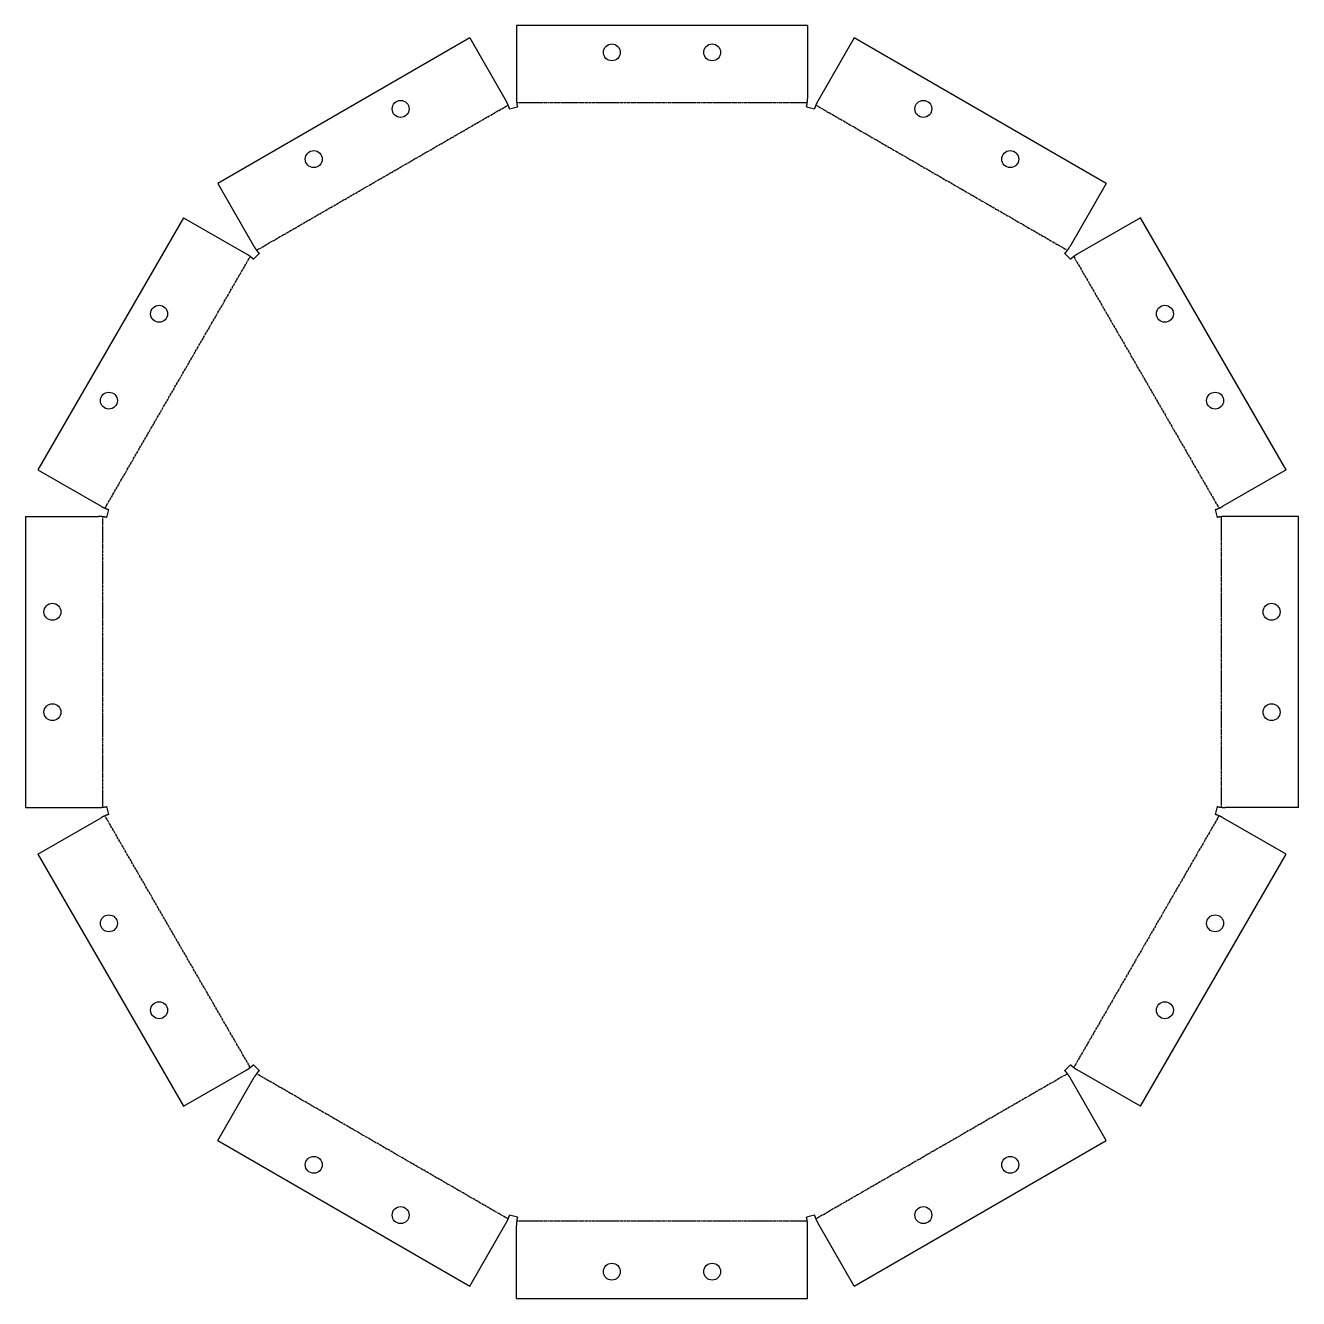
# Model space of a CAD drawing. Extents: x -159 to 159, y -583 to -266.
import ezdxf

# ---------------------------------------------------------------- set-up
doc = ezdxf.new("R2010")
doc.units = 0
doc.linetypes.add('CENTER', pattern=[0.787402, 0.492126, -0.098425, 0.098425, -0.098425])
doc.layers.add('SHEETMETAL_BEND_LINES_DOWN', color=7, linetype='CENTER')
doc.layers.add('SHEETMETAL_CUT_LINES', color=7, linetype='CONTINUOUS')

msp = doc.modelspace()

# ---------------------------------------------------------------- linework, layer by layer
at = {"layer": 'SHEETMETAL_BEND_LINES_DOWN'}
for p, q in [((36.18, -284.84), (-36.18, -284.84)), ((-100.98, -321.59), (-38.31, -285.41)), ((38.31, -285.41), (100.98, -321.59)), ((-138.72, -385.82), (-102.54, -323.15)), ((102.54, -323.15), (138.72, -385.82)), ((-139.3, -460.31), (-139.3, -387.95)), ((139.3, -387.95), (139.3, -460.31)), ((-102.54, -525.12), (-138.72, -462.45)), ((138.72, -462.45), (102.54, -525.12)), ((-38.31, -562.86), (-100.98, -526.68)), ((100.98, -526.68), (38.31, -562.86)), ((36.18, -563.43), (-36.18, -563.43))]:
    msp.add_line(p, q, dxfattribs=at)
at = {"layer": 'SHEETMETAL_CUT_LINES'}
for p, q in [((36.24, -265.6), (-36.24, -265.6)), ((-36.24, -265.6), (-36.24, -283.8)), ((36.24, -265.6), (36.24, -283.8)), ((-47.88, -268.72), (-110.65, -304.96)), ((-47.88, -268.72), (-38.78, -284.48)), ((47.88, -268.72), (38.78, -284.48)), ((110.65, -304.96), (47.88, -268.72)), ((-37.94, -286.39), (-36.01, -285.87)), ((36.01, -285.87), (37.94, -286.39)), ((-110.65, -304.96), (-101.55, -320.72)), ((110.65, -304.96), (101.55, -320.72)), ((-119.17, -313.48), (-155.41, -376.25)), ((-119.17, -313.48), (-103.41, -322.58)), ((119.17, -313.48), (103.41, -322.58)), ((155.41, -376.25), (119.17, -313.48)), ((-101.73, -323.82), (-100.32, -322.4)), ((100.32, -322.4), (101.73, -323.82)), ((-155.41, -376.25), (-139.65, -385.35)), ((155.41, -376.25), (139.65, -385.35)), ((-138.26, -388.12), (-137.74, -386.19)), ((137.74, -386.19), (138.26, -388.12)), ((-158.53, -387.89), (-140.33, -387.89)), ((-158.53, -387.89), (-158.53, -460.38)), ((158.53, -387.89), (140.33, -387.89)), ((158.53, -460.38), (158.53, -387.89)), ((-158.53, -460.38), (-140.33, -460.38)), ((-155.41, -472.01), (-139.65, -462.91)), ((-137.74, -462.08), (-138.26, -460.14)), ((138.26, -460.14), (137.74, -462.08)), ((155.41, -472.01), (139.65, -462.91)), ((158.53, -460.38), (140.33, -460.38)), ((-155.41, -472.01), (-119.17, -534.79)), ((119.17, -534.79), (155.41, -472.01)), ((-119.17, -534.79), (-103.41, -525.69)), ((-100.32, -525.86), (-101.73, -524.45)), ((101.73, -524.45), (100.32, -525.86)), ((119.17, -534.79), (103.41, -525.69)), ((-110.65, -543.3), (-101.55, -527.54)), ((110.65, -543.3), (101.55, -527.54)), ((-110.65, -543.3), (-47.88, -579.55)), ((47.88, -579.55), (110.65, -543.3)), ((-47.88, -579.55), (-38.78, -563.79)), ((-36.01, -562.39), (-37.94, -561.87)), ((37.94, -561.87), (36.01, -562.39)), ((47.88, -579.55), (38.78, -563.79)), ((-36.24, -582.67), (-36.24, -564.47)), ((36.24, -582.67), (36.24, -564.47)), ((-36.24, -582.67), (36.24, -582.67))]:
    msp.add_line(p, q, dxfattribs=at)
for centre in [(-12.5, -272.3), (-12.5, -272.3), (12.5, -272.3), (12.5, -272.3), (-65.09, -286.39), (-65.09, -286.39), (65.09, -286.39), (65.09, -286.39), (-86.74, -298.89), (-86.74, -298.89), (86.74, -298.89), (86.74, -298.89), (-125.24, -337.39), (-125.24, -337.39), (125.24, -337.39), (125.24, -337.39), (-137.74, -359.04), (-137.74, -359.04), (137.74, -359.04), (137.74, -359.04), (-151.83, -411.63), (-151.83, -411.63), (151.83, -411.63), (151.83, -411.63), (-151.83, -436.63), (-151.83, -436.63), (151.83, -436.63), (151.83, -436.63), (-137.74, -489.22), (-137.74, -489.22), (137.74, -489.22), (137.74, -489.22), (-125.24, -510.87), (-125.24, -510.87), (125.24, -510.87), (125.24, -510.87), (-86.74, -549.37), (-86.74, -549.37), (86.74, -549.37), (86.74, -549.37), (-65.09, -561.87), (-65.09, -561.87), (65.09, -561.87), (65.09, -561.87), (-12.5, -575.97), (-12.5, -575.97), (12.5, -575.97), (12.5, -575.97)]:
    msp.add_circle(centre, 2.11, dxfattribs=at)
for points, knots in [([(-37.94, -286.39), (-38.05, -286.08), (-38.12, -285.9), (-38.22, -285.63), (-38.31, -285.41), (-38.53, -284.91), (-38.78, -284.48)], [0, 0, 0, 0.25, 0.25, 0.5, 0.5, 1, 1, 1]), ([(-36.24, -283.8), (-36.25, -284.3), (-36.18, -284.84), (-36.15, -285.07), (-36.11, -285.36), (-36.07, -285.55), (-36.01, -285.87)], [0, 0, 0, 0.5, 0.5, 0.75, 0.75, 1, 1, 1]), ([(36.01, -285.87), (36.07, -285.55), (36.11, -285.36), (36.15, -285.07), (36.18, -284.84), (36.25, -284.3), (36.24, -283.8)], [0, 0, 0, 0.25, 0.25, 0.5, 0.5, 1, 1, 1]), ([(38.78, -284.48), (38.53, -284.91), (38.31, -285.41), (38.22, -285.63), (38.12, -285.9), (38.05, -286.08), (37.94, -286.39)], [0, 0, 0, 0.5, 0.5, 0.75, 0.75, 1, 1, 1]), ([(-101.73, -323.82), (-101.98, -323.6), (-102.13, -323.48), (-102.35, -323.29), (-102.54, -323.15), (-102.98, -322.82), (-103.41, -322.58)], [0, 0, 0, 0.25, 0.25, 0.5, 0.5, 1, 1, 1]), ([(-101.55, -320.72), (-101.31, -321.15), (-100.98, -321.59), (-100.84, -321.78), (-100.66, -322), (-100.53, -322.15), (-100.32, -322.4)], [0, 0, 0, 0.5, 0.5, 0.75, 0.75, 1, 1, 1]), ([(100.32, -322.4), (100.53, -322.15), (100.66, -322), (100.84, -321.78), (100.98, -321.59), (101.31, -321.15), (101.55, -320.72)], [0, 0, 0, 0.25, 0.25, 0.5, 0.5, 1, 1, 1]), ([(103.41, -322.58), (102.98, -322.82), (102.54, -323.15), (102.35, -323.29), (102.13, -323.48), (101.98, -323.6), (101.73, -323.82)], [0, 0, 0, 0.5, 0.5, 0.75, 0.75, 1, 1, 1]), ([(-139.65, -385.35), (-139.23, -385.61), (-138.72, -385.82), (-138.5, -385.91), (-138.24, -386.01), (-138.05, -386.08), (-137.74, -386.19)], [0, 0, 0, 0.5, 0.5, 0.75, 0.75, 1, 1, 1]), ([(137.74, -386.19), (138.05, -386.08), (138.24, -386.01), (138.5, -385.91), (138.72, -385.82), (139.23, -385.61), (139.65, -385.35)], [0, 0, 0, 0.25, 0.25, 0.5, 0.5, 1, 1, 1]), ([(-138.26, -388.12), (-138.58, -388.06), (-138.78, -388.03), (-139.06, -387.98), (-139.3, -387.95), (-139.84, -387.88), (-140.33, -387.89)], [0, 0, 0, 0.25, 0.25, 0.5, 0.5, 1, 1, 1]), ([(140.33, -387.89), (139.84, -387.88), (139.3, -387.95), (139.06, -387.98), (138.78, -388.03), (138.58, -388.06), (138.26, -388.12)], [0, 0, 0, 0.5, 0.5, 0.75, 0.75, 1, 1, 1]), ([(-140.33, -460.38), (-139.84, -460.38), (-139.3, -460.31), (-139.06, -460.29), (-138.78, -460.24), (-138.58, -460.2), (-138.26, -460.14)], [0, 0, 0, 0.5, 0.5, 0.75, 0.75, 1, 1, 1]), ([(-137.74, -462.08), (-138.05, -462.18), (-138.24, -462.25), (-138.5, -462.35), (-138.72, -462.45), (-139.23, -462.66), (-139.65, -462.91)], [0, 0, 0, 0.25, 0.25, 0.5, 0.5, 1, 1, 1]), ([(139.65, -462.91), (139.23, -462.66), (138.72, -462.45), (138.5, -462.35), (138.24, -462.25), (138.05, -462.18), (137.74, -462.08)], [0, 0, 0, 0.5, 0.5, 0.75, 0.75, 1, 1, 1]), ([(138.26, -460.14), (138.58, -460.2), (138.78, -460.24), (139.06, -460.29), (139.3, -460.31), (139.84, -460.38), (140.33, -460.38)], [0, 0, 0, 0.25, 0.25, 0.5, 0.5, 1, 1, 1]), ([(-103.41, -525.69), (-102.98, -525.44), (-102.54, -525.12), (-102.35, -524.97), (-102.13, -524.79), (-101.98, -524.66), (-101.73, -524.45)], [0, 0, 0, 0.5, 0.5, 0.75, 0.75, 1, 1, 1]), ([(-100.32, -525.86), (-100.53, -526.11), (-100.66, -526.27), (-100.84, -526.48), (-100.98, -526.68), (-101.31, -527.11), (-101.55, -527.54)], [0, 0, 0, 0.25, 0.25, 0.5, 0.5, 1, 1, 1]), ([(101.55, -527.54), (101.31, -527.11), (100.98, -526.68), (100.84, -526.48), (100.66, -526.27), (100.53, -526.11), (100.32, -525.86)], [0, 0, 0, 0.5, 0.5, 0.75, 0.75, 1, 1, 1]), ([(101.73, -524.45), (101.98, -524.66), (102.13, -524.79), (102.35, -524.97), (102.54, -525.12), (102.98, -525.44), (103.41, -525.69)], [0, 0, 0, 0.25, 0.25, 0.5, 0.5, 1, 1, 1]), ([(-38.78, -563.79), (-38.53, -563.36), (-38.31, -562.86), (-38.22, -562.64), (-38.12, -562.37), (-38.05, -562.18), (-37.94, -561.87)], [0, 0, 0, 0.5, 0.5, 0.75, 0.75, 1, 1, 1]), ([(-36.01, -562.39), (-36.07, -562.71), (-36.11, -562.91), (-36.15, -563.19), (-36.18, -563.43), (-36.25, -563.97), (-36.24, -564.47)], [0, 0, 0, 0.25, 0.25, 0.5, 0.5, 1, 1, 1]), ([(36.24, -564.47), (36.25, -563.97), (36.18, -563.43), (36.15, -563.19), (36.11, -562.91), (36.07, -562.71), (36.01, -562.39)], [0, 0, 0, 0.5, 0.5, 0.75, 0.75, 1, 1, 1]), ([(37.94, -561.87), (38.05, -562.18), (38.12, -562.37), (38.22, -562.64), (38.31, -562.86), (38.53, -563.36), (38.78, -563.79)], [0, 0, 0, 0.25, 0.25, 0.5, 0.5, 1, 1, 1])]:
    msp.add_open_spline(points, degree=2, knots=knots, dxfattribs=at)

doc.saveas('drawing.dxf')
